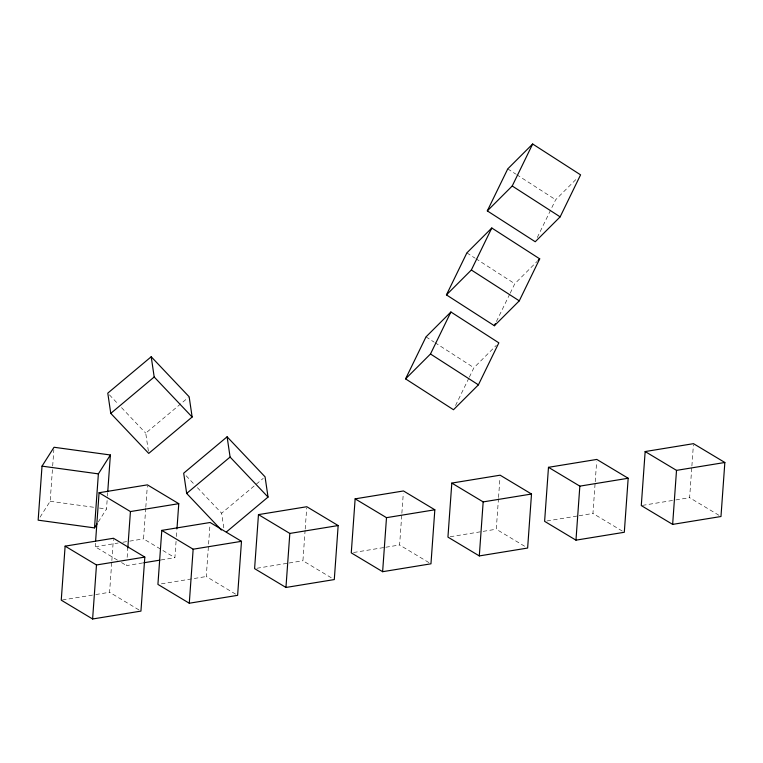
<?xml version="1.0" encoding="UTF-8"?>
<svg xmlns="http://www.w3.org/2000/svg" width="763" height="763" viewBox="0 0 763 763"><rect width="100%" height="100%" fill="white"/><g stroke="black" fill="none" stroke-linecap="round" stroke-linejoin="round"><path stroke-width="0.57" stroke-dasharray="3.81 2.86" d="M40.048 517.18L50.158 501.281L52.599 467.223M52.676 466.05L53.858 449.607M117.454 560.118L95.203 546.766L95.451 543.237M98.293 521.93L106.505 509.016L107.345 497.266M107.43 496.093L107.688 492.574M138.923 609.895L109.586 592.288L111.77 561.749M111.856 560.576L113.372 539.441M142.671 562.951L126.563 565.583L126.811 562.064M127.154 557.362L127.822 547.968M176.072 541.263L174.899 557.696L143.539 538.878L145.723 508.339M145.809 507.166L147.326 486.031M176.415 536.561L176.921 529.512M235.595 594.129L206.258 576.523L209.959 524.849M331.256 577.753L302.93 560.757L305.114 530.218M305.2 529.045L306.716 507.91M428.94 562.598L399.602 544.992L401.786 514.453M401.872 513.28L403.303 493.318M524.601 546.222L496.274 529.217L498.458 498.687M498.544 497.514L499.975 477.552M622.284 531.058L592.946 513.451L595.13 482.922M595.216 481.749L596.647 461.777M718.956 515.292L689.618 497.686L691.803 467.156M691.888 465.983L693.405 444.839M455.54 405.525L468.816 378.229M469.331 377.18L473.928 367.728L496.351 345.334M496.408 321.538L509.684 294.241M510.199 293.192L514.796 283.741L537.219 261.337M537.276 237.541L555.664 199.744L577.257 178.17M148.384 451.152L145.733 433.155L188.251 397.542M223.788 527.834L221.632 513.213L263.245 478.353M95.203 546.766L118.217 543.008M122.824 542.255L128.575 541.32M129.729 541.129L143.539 538.878M161.088 559.956L174.899 557.696M62.404 599.985L94.622 594.73M95.776 594.539L109.586 592.288M161.374 583.838L206.258 576.523M256.893 568.263L287.966 563.199M289.12 563.008L302.93 560.757M353.565 552.498L384.638 547.424M385.792 547.243L399.602 544.992M450.237 536.732L496.274 529.217M546.909 520.967L577.982 515.893M579.136 515.712L592.946 513.451M642.436 505.383L674.654 500.127M675.808 499.937L689.618 497.686M50.158 501.281L94.765 507.405M99.467 508.044L106.505 509.016M121.508 562.55L126.563 565.583M507.748 168.9L515.731 174.04M516.732 174.679L555.664 199.744M466.87 252.887L474.863 258.037M475.864 258.676L514.796 283.741M426.002 336.884L433.994 342.024M434.986 342.663L473.928 367.728M109.395 394.833L118.275 404.199M121.508 407.614L145.733 433.155M186.105 475.74L194.174 484.257M197.407 487.662L221.632 513.213"/><path stroke-width="1.14" d="M107.774 491.401L110.377 454.986L54.03 447.261L42.022 466.136L38.15 520.166L94.507 527.901L97.035 523.923M65.122 546.146L61.25 600.166L92.609 618.993L140.945 611.106L144.817 557.085L113.458 538.268L65.122 546.146L96.481 564.973L144.817 557.085M94.507 527.901L98.379 473.871L110.377 454.986M95.623 540.891L99.076 492.736L147.412 484.858L178.771 503.675L177.006 528.339M92.609 618.993L96.481 564.973M127.822 547.968L130.435 511.563L99.076 492.736M161.794 530.38L157.922 584.401L189.281 603.228L237.617 595.34L241.489 541.32L210.13 522.502L161.794 530.38L193.153 549.207L241.489 541.32M189.281 603.228L193.153 549.207M258.466 514.615L254.594 568.635L285.953 587.462L334.289 579.575L338.162 525.554L306.802 506.727L258.466 514.615L289.826 533.432L338.162 525.554M285.953 587.462L289.826 533.432M355.138 498.849L351.266 552.87L382.625 571.697L430.961 563.809L434.834 509.789L403.474 490.962L355.138 498.849L386.498 517.667L434.834 509.789M382.625 571.697L386.498 517.667M451.81 483.084L447.938 537.104L479.298 555.922L527.634 548.044L531.506 494.023L500.146 475.196L451.81 483.084L483.17 501.901L531.506 494.023M479.298 555.922L483.17 501.901M548.483 467.318L544.61 521.339L575.97 540.156L624.306 532.278L628.178 478.258L596.819 459.431L548.483 467.318L579.842 486.136L628.178 478.258M575.97 540.156L579.842 486.136M645.155 451.553L641.282 505.573L672.642 524.391L720.978 516.513L724.85 462.483L693.491 443.665L645.155 451.553L676.514 470.37L724.85 462.483M672.642 524.391L676.514 470.37M405.573 378.877L426.002 336.884L450.914 311.991L498.84 342.845L478.411 384.838L453.489 409.731L405.573 378.877L430.485 353.994L450.914 311.991M446.441 294.89L466.87 252.887L491.792 228.003L539.708 258.848L519.279 300.841L494.367 325.734L446.441 294.89L471.353 269.997L491.792 228.003M487.309 210.893L507.748 168.9L532.66 144.007L580.576 174.851L560.147 216.854L535.235 241.747L487.309 210.893L512.221 186L532.66 144.007M494.367 325.734L495.387 323.636M538.049 260.507L539.708 258.848M151.208 356.76L107.783 393.136L110.769 413.374L148.718 453.403L192.142 417.027L189.157 396.789L151.208 356.76L154.193 376.998L192.142 417.027M110.769 413.374L154.193 376.998M226.43 531.935L268.042 497.075L265.057 476.837L227.107 436.808L183.683 473.184L186.668 493.423L221.384 530.047M186.668 493.423L230.092 457.056L227.107 436.808M130.435 511.563L178.771 503.675M143.826 562.77L159.934 560.137M42.022 466.136L98.379 473.871M512.221 186L560.147 216.854M471.353 269.997L519.279 300.841M430.485 353.994L478.411 384.838M230.092 457.056L268.042 497.075"/></g></svg>
